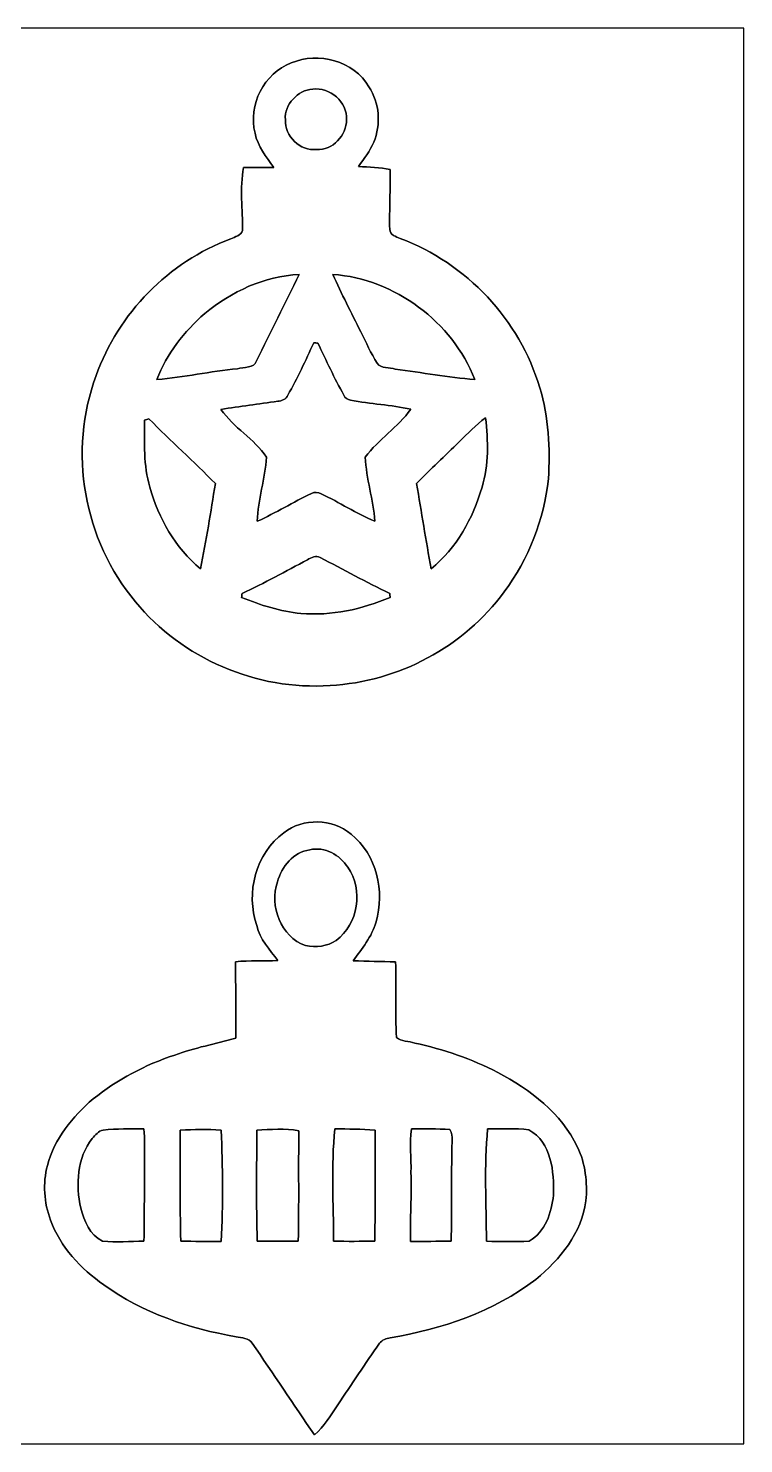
# Model space of a CAD drawing. Header units: centimetres. Extents: x -16.8 to 16.8, y -16.7 to 16.7.
# Drawn here: x -0.07 to 16.77, y -16.67 to 16.67 of the extents above; entities that cross this region are included whole.
import ezdxf

# ---------------------------------------------------------------- set-up
doc = ezdxf.new("R2010")
doc.units = ezdxf.units.CM
doc.header["$MEASUREMENT"] = 0
doc.layers.add('Layer 1', color=7, linetype='Continuous')

msp = doc.modelspace()

# ---------------------------------------------------------------- linework, layer by layer
at = {"layer": 'Layer 1', "color": 7}
for points, knots in [([(-16.77458, 16.66875), (-16.77458, 16.66875), (16.77458, 16.66875), (16.77458, 16.66875), (16.77458, 16.66875), (16.77458, 16.66875), (16.77458, -16.66875), (16.77458, -16.66875), (16.77458, -16.66875), (16.77458, -16.66875), (-16.77458, -16.66875), (-16.77458, -16.66875), (-16.77458, -16.66875), (-16.77458, -16.66875), (-16.77458, 16.66875), (-16.77458, 16.66875), (-16.77458, 16.66875), (-16.77458, 16.66875), (-16.77458, 16.66875), (-16.77458, 16.66875)], [0, 0, 0, 0, 0.16666667, 0.16666667, 0.16666667, 0.16666667, 0.33333333, 0.33333333, 0.33333333, 0.33333333, 0.5, 0.5, 0.5, 0.5, 0.66666667, 0.66666667, 0.66666667, 0.66666667, 1, 1, 1, 1]), ([(6.12352, 15.85419), (5.48499, 15.61112), (5.09658, 14.85971), (5.27191, 14.19754), (5.27191, 14.19754), (5.32906, 13.8878), (5.53791, 13.64297), (5.71324, 13.39321), (5.71324, 13.39321), (5.47476, 13.38862), (5.23522, 13.39144), (4.9971, 13.39109), (4.9971, 13.39109), (4.91172, 12.90179), (4.9784, 12.4012), (4.97664, 11.90837), (4.97664, 11.90837), (4.94418, 11.78772), (4.79707, 11.75667), (4.69688, 11.70869), (4.69688, 11.70869), (3.23568, 11.17036), (2.05211, 9.95257), (1.52964, 8.48854), (1.52964, 8.48854), (0.86642, 6.7183), (1.23225, 4.60375), (2.45674, 3.1623), (2.45674, 3.1623), (3.55141, 1.82351), (5.31178, 1.06398), (7.03721, 1.19098), (7.03721, 1.19098), (8.64023, 1.26965), (10.18999, 2.10079), (11.13614, 3.39796), (11.13614, 3.39796), (11.71469, 4.16842), (12.07206, 5.09905), (12.18071, 6.05472), (12.18071, 6.05472), (12.21705, 6.77474), (12.18918, 7.50852), (11.97434, 8.20208), (11.97434, 8.20208), (11.50373, 9.79734), (10.24855, 11.14143), (8.68715, 11.71716), (8.68715, 11.71716), (8.58908, 11.76196), (8.44303, 11.80077), (8.44091, 11.93236), (8.44091, 11.93236), (8.43245, 12.40331), (8.45714, 12.87462), (8.45397, 13.34594), (8.45397, 13.34594), (8.20773, 13.38827), (7.9569, 13.39497), (7.7089, 13.41649), (7.7089, 13.41649), (7.83414, 13.60135), (7.97419, 13.77844), (8.06626, 13.98376), (8.06626, 13.98376), (8.23666, 14.40356), (8.20491, 14.91086), (7.95232, 15.2908), (7.95232, 15.2908), (7.59707, 15.9064), (6.76346, 16.12124), (6.12352, 15.85419), (6.12352, 15.85419), (6.12352, 15.85419), (6.12352, 15.85419), (6.12352, 15.85419)], [0, 0, 0, 0, 0.05, 0.05, 0.05, 0.05, 0.1, 0.1, 0.1, 0.1, 0.15, 0.15, 0.15, 0.15, 0.2, 0.2, 0.2, 0.2, 0.25, 0.25, 0.25, 0.25, 0.3, 0.3, 0.3, 0.3, 0.35, 0.35, 0.35, 0.35, 0.4, 0.4, 0.4, 0.4, 0.45, 0.45, 0.45, 0.45, 0.5, 0.5, 0.5, 0.5, 0.55, 0.55, 0.55, 0.55, 0.6, 0.6, 0.6, 0.6, 0.65, 0.65, 0.65, 0.65, 0.7, 0.7, 0.7, 0.7, 0.75, 0.75, 0.75, 0.75, 0.8, 0.8, 0.8, 0.8, 0.85, 0.85, 0.85, 0.85, 0.9, 0.9, 0.9, 0.9, 1, 1, 1, 1]), ([(6.6294, 15.23788), (7.03262, 15.28762), (7.45031, 14.93238), (7.42209, 14.51645), (7.42209, 14.51645), (7.43197, 14.14956), (7.09577, 13.78726), (6.71936, 13.81407), (6.71936, 13.81407), (6.32989, 13.76997), (5.96759, 14.13122), (5.98417, 14.51681), (5.98417, 14.51681), (5.95806, 14.87805), (6.27556, 15.21178), (6.6294, 15.23788)], [0, 0, 0, 0, 0.2, 0.2, 0.2, 0.2, 0.4, 0.4, 0.4, 0.4, 0.6, 0.6, 0.6, 0.6, 1, 1, 1, 1]), ([(4.08799, 9.95221), (4.71346, 10.46515), (5.49416, 10.83804), (6.3119, 10.86873), (6.3119, 10.86873), (5.97888, 10.19069), (5.64374, 9.51301), (5.30542, 8.83708), (5.30542, 8.83708), (5.24722, 8.64835), (5.00239, 8.70126), (4.85669, 8.65187), (4.85669, 8.65187), (4.22275, 8.58238), (3.59622, 8.45502), (2.96157, 8.39329), (2.96157, 8.39329), (3.18206, 9.00465), (3.60574, 9.52571), (4.08799, 9.95221)], [0, 0, 0, 0, 0.16666667, 0.16666667, 0.16666667, 0.16666667, 0.33333333, 0.33333333, 0.33333333, 0.33333333, 0.5, 0.5, 0.5, 0.5, 0.66666667, 0.66666667, 0.66666667, 0.66666667, 1, 1, 1, 1]), ([(7.10247, 10.87332), (8.56121, 10.76219), (9.91306, 9.75924), (10.44575, 8.39717), (10.44575, 8.39717), (9.81816, 8.44691), (9.19727, 8.56015), (8.57321, 8.63988), (8.57321, 8.63988), (8.44021, 8.68927), (8.24018, 8.6487), (8.14599, 8.77782), (8.14599, 8.77782), (7.99712, 9.01488), (7.88811, 9.27347), (7.76005, 9.52182), (7.76005, 9.52182), (7.53674, 9.97021), (7.30391, 10.41471), (7.10247, 10.87332)], [0, 0, 0, 0, 0.16666667, 0.16666667, 0.16666667, 0.16666667, 0.33333333, 0.33333333, 0.33333333, 0.33333333, 0.5, 0.5, 0.5, 0.5, 0.66666667, 0.66666667, 0.66666667, 0.66666667, 1, 1, 1, 1]), ([(6.65092, 9.26077), (6.67526, 9.25936), (6.72359, 9.25654), (6.74758, 9.25512), (6.74758, 9.25512), (6.94972, 8.84555), (7.13493, 8.4261), (7.36212, 8.02922), (7.36212, 8.02922), (7.38787, 7.96255), (7.45031, 7.92092), (7.51875, 7.91069), (7.51875, 7.91069), (7.98865, 7.82179), (8.46878, 7.79674), (8.93727, 7.69867), (8.93727, 7.69867), (8.63671, 7.26934), (8.17174, 6.98853), (7.86589, 6.56731), (7.86589, 6.56731), (7.88741, 6.06002), (8.05744, 5.56648), (8.09096, 5.05813), (8.09096, 5.05813), (7.65669, 5.24475), (7.25629, 5.50122), (6.82907, 5.7023), (6.82907, 5.7023), (6.7564, 5.73864), (6.67103, 5.75769), (6.59659, 5.715), (6.59659, 5.715), (6.16691, 5.50545), (5.75839, 5.25427), (5.32236, 5.05742), (5.32236, 5.05742), (5.33435, 5.56824), (5.51251, 6.06213), (5.54108, 6.56731), (5.54108, 6.56731), (5.25039, 7.00123), (4.76426, 7.26264), (4.46899, 7.69373), (4.46899, 7.69373), (4.91349, 7.76182), (5.35905, 7.82249), (5.80496, 7.88317), (5.80496, 7.88317), (5.90021, 7.89552), (6.00463, 7.93009), (6.04344, 8.02922), (6.04344, 8.02922), (6.26992, 8.42716), (6.46007, 8.84484), (6.65092, 9.26077)], [0, 0, 0, 0, 0.06666667, 0.06666667, 0.06666667, 0.06666667, 0.13333333, 0.13333333, 0.13333333, 0.13333333, 0.2, 0.2, 0.2, 0.2, 0.26666667, 0.26666667, 0.26666667, 0.26666667, 0.33333333, 0.33333333, 0.33333333, 0.33333333, 0.4, 0.4, 0.4, 0.4, 0.46666667, 0.46666667, 0.46666667, 0.46666667, 0.53333333, 0.53333333, 0.53333333, 0.53333333, 0.6, 0.6, 0.6, 0.6, 0.66666667, 0.66666667, 0.66666667, 0.66666667, 0.73333333, 0.73333333, 0.73333333, 0.73333333, 0.8, 0.8, 0.8, 0.8, 0.86666667, 0.86666667, 0.86666667, 0.86666667, 1, 1, 1, 1]), ([(2.66947, 7.4422), (2.69522, 7.44926), (2.74638, 7.46301), (2.77213, 7.47007), (2.77213, 7.47007), (3.28577, 6.95396), (3.82376, 6.46289), (4.3367, 5.94642), (4.3367, 5.94642), (4.22734, 5.2765), (4.12362, 4.60481), (3.98709, 3.93947), (3.98709, 3.93947), (3.39231, 4.42877), (3.00002, 5.12763), (2.79153, 5.86211), (2.79153, 5.86211), (2.64724, 6.3754), (2.66065, 6.91444), (2.66947, 7.4422)], [0, 0, 0, 0, 0.16666667, 0.16666667, 0.16666667, 0.16666667, 0.33333333, 0.33333333, 0.33333333, 0.33333333, 0.5, 0.5, 0.5, 0.5, 0.66666667, 0.66666667, 0.66666667, 0.66666667, 1, 1, 1, 1]), ([(10.07463, 6.92926), (10.27571, 7.12329), (10.4708, 7.32578), (10.69693, 7.49124), (10.69693, 7.49124), (10.7636, 6.95007), (10.77313, 6.38845), (10.61402, 5.86211), (10.61402, 5.86211), (10.40236, 5.13009), (10.01466, 4.42419), (9.41634, 3.93982), (9.41634, 3.93982), (9.29428, 4.60834), (9.18845, 5.27967), (9.07486, 5.94924), (9.07486, 5.94924), (9.39588, 6.28862), (9.74654, 6.5973), (10.07463, 6.92926)], [0, 0, 0, 0, 0.16666667, 0.16666667, 0.16666667, 0.16666667, 0.33333333, 0.33333333, 0.33333333, 0.33333333, 0.5, 0.5, 0.5, 0.5, 0.66666667, 0.66666667, 0.66666667, 0.66666667, 1, 1, 1, 1]), ([(6.50557, 4.15255), (6.59659, 4.19735), (6.7056, 4.2612), (6.80544, 4.20123), (6.80544, 4.20123), (7.35365, 3.92606), (7.88635, 3.6195), (8.44197, 3.3588), (8.44197, 3.3588), (8.44409, 3.33481), (8.44867, 3.28683), (8.45079, 3.26319), (8.45079, 3.26319), (7.78863, 2.9845), (7.07178, 2.8261), (6.35071, 2.88643), (6.35071, 2.88643), (5.86811, 2.93582), (5.40209, 3.08081), (4.95406, 3.26249), (4.95406, 3.26249), (4.95688, 3.28577), (4.96182, 3.33304), (4.96429, 3.35633), (4.96429, 3.35633), (5.48852, 3.60116), (5.99511, 3.88126), (6.50557, 4.15255)], [0, 0, 0, 0, 0.125, 0.125, 0.125, 0.125, 0.25, 0.25, 0.25, 0.25, 0.375, 0.375, 0.375, 0.375, 0.5, 0.5, 0.5, 0.5, 0.625, 0.625, 0.625, 0.625, 0.75, 0.75, 0.75, 0.75, 1, 1, 1, 1]), ([(5.94642, -2.27859), (5.28496, -2.76578), (5.04684, -3.69605), (5.31142, -4.46158), (5.31142, -4.46158), (5.38374, -4.78472), (5.61516, -5.03308), (5.80954, -5.28884), (5.80954, -5.28884), (5.47793, -5.31671), (5.1435, -5.2765), (4.8133, -5.31883), (4.8133, -5.31883), (4.81506, -5.91926), (4.81577, -6.52004), (4.81683, -7.12082), (4.81683, -7.12082), (4.3374, -7.24888), (3.8481, -7.34413), (3.38102, -7.51417), (3.38102, -7.51417), (2.68676, -7.74488), (2.03059, -8.09307), (1.45768, -8.54851), (1.45768, -8.54851), (0.97578, -8.96655), (0.54434, -9.48655), (0.38453, -10.11661), (0.38453, -10.11661), (0.26846, -10.53853), (0.30374, -10.99291), (0.45579, -11.40107), (0.45579, -11.40107), (0.68298, -12.03607), (1.1684, -12.54584), (1.71168, -12.92789), (1.71168, -12.92789), (2.62749, -13.58935), (3.72251, -13.96012), (4.82741, -14.14815), (4.82741, -14.14815), (4.95371, -14.17884), (5.12586, -14.17532), (5.20453, -14.30196), (5.20453, -14.30196), (5.69771, -15.01775), (6.17643, -15.74341), (6.66997, -16.45955), (6.66997, -16.45955), (6.90492, -16.27082), (7.04532, -15.99424), (7.21713, -15.75329), (7.21713, -15.75329), (7.54768, -15.2714), (7.8613, -14.77786), (8.20279, -14.30373), (8.20279, -14.30373), (8.26029, -14.22294), (8.36119, -14.19401), (8.45326, -14.17355), (8.45326, -14.17355), (9.67493, -13.96965), (10.88954, -13.55972), (11.88085, -12.79842), (11.88085, -12.79842), (12.45482, -12.33382), (12.96035, -11.70093), (13.0623, -10.94916), (13.0623, -10.94916), (13.09546, -10.52089), (13.05278, -10.07216), (12.86087, -9.68269), (12.86087, -9.68269), (12.48833, -8.88294), (11.74538, -8.33155), (10.98691, -7.92409), (10.98691, -7.92409), (10.3699, -7.60977), (9.71197, -7.37376), (9.03323, -7.23512), (9.03323, -7.23512), (8.89353, -7.18397), (8.71679, -7.20337), (8.59931, -7.10106), (8.59931, -7.10106), (8.57144, -6.50734), (8.60072, -5.91256), (8.5792, -5.31883), (8.5792, -5.31883), (8.24547, -5.31001), (7.91175, -5.30507), (7.57872, -5.2959), (7.57872, -5.2959), (7.78369, -5.00697), (8.02393, -4.72863), (8.11989, -4.38009), (8.11989, -4.38009), (8.32838, -3.65831), (8.13647, -2.79047), (7.53004, -2.31316), (7.53004, -2.31316), (7.09366, -1.93887), (6.40009, -1.92793), (5.94642, -2.27859), (5.94642, -2.27859), (5.94642, -2.27859), (5.94642, -2.27859), (5.94642, -2.27859)], [0, 0, 0, 0, 0.03571429, 0.03571429, 0.03571429, 0.03571429, 0.07142857, 0.07142857, 0.07142857, 0.07142857, 0.10714286, 0.10714286, 0.10714286, 0.10714286, 0.14285714, 0.14285714, 0.14285714, 0.14285714, 0.17857143, 0.17857143, 0.17857143, 0.17857143, 0.21428571, 0.21428571, 0.21428571, 0.21428571, 0.25, 0.25, 0.25, 0.25, 0.28571429, 0.28571429, 0.28571429, 0.28571429, 0.32142857, 0.32142857, 0.32142857, 0.32142857, 0.35714286, 0.35714286, 0.35714286, 0.35714286, 0.39285714, 0.39285714, 0.39285714, 0.39285714, 0.42857143, 0.42857143, 0.42857143, 0.42857143, 0.46428571, 0.46428571, 0.46428571, 0.46428571, 0.5, 0.5, 0.5, 0.5, 0.53571429, 0.53571429, 0.53571429, 0.53571429, 0.57142857, 0.57142857, 0.57142857, 0.57142857, 0.60714286, 0.60714286, 0.60714286, 0.60714286, 0.64285714, 0.64285714, 0.64285714, 0.64285714, 0.67857143, 0.67857143, 0.67857143, 0.67857143, 0.71428571, 0.71428571, 0.71428571, 0.71428571, 0.75, 0.75, 0.75, 0.75, 0.78571429, 0.78571429, 0.78571429, 0.78571429, 0.82142857, 0.82142857, 0.82142857, 0.82142857, 0.85714286, 0.85714286, 0.85714286, 0.85714286, 0.89285714, 0.89285714, 0.89285714, 0.89285714, 0.92857143, 0.92857143, 0.92857143, 0.92857143, 1, 1, 1, 1]), ([(6.55955, -2.68041), (6.91586, -2.59856), (7.26793, -2.79682), (7.45525, -3.09316), (7.45525, -3.09316), (7.82461, -3.62056), (7.70149, -4.4323), (7.17867, -4.81436), (7.17867, -4.81436), (6.97054, -4.95618), (6.70172, -4.98863), (6.45901, -4.93818), (6.45901, -4.93818), (5.8741, -4.72757), (5.60458, -4.00332), (5.79755, -3.43535), (5.79755, -3.43535), (5.89739, -3.0794), (6.1782, -2.73085), (6.55955, -2.68041)], [0, 0, 0, 0, 0.16666667, 0.16666667, 0.16666667, 0.16666667, 0.33333333, 0.33333333, 0.33333333, 0.33333333, 0.5, 0.5, 0.5, 0.5, 0.66666667, 0.66666667, 0.66666667, 0.66666667, 1, 1, 1, 1]), ([(1.69792, -9.28405), (2.01295, -9.2456), (2.33151, -9.25865), (2.64866, -9.25513), (2.64866, -9.25513), (2.68499, -9.49043), (2.66241, -9.72855), (2.66771, -9.96562), (2.66771, -9.96562), (2.66065, -10.60909), (2.66982, -11.25255), (2.65606, -11.89602), (2.65606, -11.89602), (2.33186, -11.90025), (2.00448, -11.93059), (1.68204, -11.89496), (1.68204, -11.89496), (1.37548, -11.75949), (1.25307, -11.41589), (1.16558, -11.1192), (1.16558, -11.1192), (1.05339, -10.57099), (1.0728, -9.93704), (1.43898, -9.48161), (1.43898, -9.48161), (1.50848, -9.39906), (1.58397, -9.3024), (1.69792, -9.28405)], [0, 0, 0, 0, 0.125, 0.125, 0.125, 0.125, 0.25, 0.25, 0.25, 0.25, 0.375, 0.375, 0.375, 0.375, 0.5, 0.5, 0.5, 0.5, 0.625, 0.625, 0.625, 0.625, 0.75, 0.75, 0.75, 0.75, 1, 1, 1, 1]), ([(3.51084, -9.28511), (3.83011, -9.26888), (4.15184, -9.25407), (4.47111, -9.28229), (4.47111, -9.28229), (4.51414, -10.15471), (4.52014, -11.03277), (4.47146, -11.90519), (4.47146, -11.90519), (4.15431, -11.90625), (3.83787, -11.90484), (3.52143, -11.89708), (3.52143, -11.89708), (3.49956, -11.02642), (3.51261, -10.15541), (3.51084, -9.28511)], [0, 0, 0, 0, 0.2, 0.2, 0.2, 0.2, 0.4, 0.4, 0.4, 0.4, 0.6, 0.6, 0.6, 0.6, 1, 1, 1, 1]), ([(5.31001, -9.28546), (5.6388, -9.27029), (5.97641, -9.22902), (6.30167, -9.3024), (6.30167, -9.3024), (6.29073, -10.1667), (6.30661, -11.03136), (6.28897, -11.89602), (6.28897, -11.89602), (5.96582, -11.90378), (5.64303, -11.90449), (5.32059, -11.89814), (5.32059, -11.89814), (5.29872, -11.02748), (5.31178, -10.15612), (5.31001, -9.28546)], [0, 0, 0, 0, 0.2, 0.2, 0.2, 0.2, 0.4, 0.4, 0.4, 0.4, 0.6, 0.6, 0.6, 0.6, 1, 1, 1, 1]), ([(7.14904, -9.25301), (7.46407, -9.25901), (7.78087, -9.25195), (8.09484, -9.28299), (8.09484, -9.28299), (8.09449, -10.154), (8.10472, -11.02501), (8.08849, -11.89602), (8.08849, -11.89602), (7.76534, -11.90378), (7.4422, -11.90484), (7.11976, -11.89814), (7.11976, -11.89814), (7.12011, -11.0169), (7.06049, -10.13107), (7.14904, -9.25301)], [0, 0, 0, 0, 0.2, 0.2, 0.2, 0.2, 0.4, 0.4, 0.4, 0.4, 0.6, 0.6, 0.6, 0.6, 1, 1, 1, 1]), ([(8.95315, -9.25513), (9.25442, -9.25583), (9.55604, -9.24983), (9.85767, -9.26712), (9.85767, -9.26712), (9.95221, -9.42446), (9.89083, -9.61672), (9.90565, -9.78888), (9.90565, -9.78888), (9.88624, -10.49055), (9.90424, -11.19258), (9.88801, -11.89461), (9.88801, -11.89461), (9.56839, -11.90378), (9.24877, -11.9066), (8.92951, -11.9066), (8.92951, -11.9066), (8.91928, -11.36579), (8.95844, -10.82428), (8.94221, -10.28347), (8.94221, -10.28347), (8.95421, -9.94057), (8.90305, -9.59556), (8.95315, -9.25513)], [0, 0, 0, 0, 0.14285714, 0.14285714, 0.14285714, 0.14285714, 0.28571429, 0.28571429, 0.28571429, 0.28571429, 0.42857143, 0.42857143, 0.42857143, 0.42857143, 0.57142857, 0.57142857, 0.57142857, 0.57142857, 0.71428571, 0.71428571, 0.71428571, 0.71428571, 1, 1, 1, 1]), ([(10.74702, -9.25407), (11.07017, -9.26147), (11.39719, -9.23466), (11.71857, -9.27629), (11.71857, -9.27629), (12.25409, -9.57086), (12.31336, -10.26971), (12.29536, -10.81334), (12.29536, -10.81334), (12.25479, -11.21904), (12.10733, -11.69106), (11.72351, -11.89496), (11.72351, -11.89496), (11.38837, -11.91966), (11.05253, -11.90943), (10.71809, -11.89884), (10.71809, -11.89884), (10.71809, -11.01796), (10.65953, -10.13213), (10.74702, -9.25407)], [0, 0, 0, 0, 0.16666667, 0.16666667, 0.16666667, 0.16666667, 0.33333333, 0.33333333, 0.33333333, 0.33333333, 0.5, 0.5, 0.5, 0.5, 0.66666667, 0.66666667, 0.66666667, 0.66666667, 1, 1, 1, 1])]:
    msp.add_open_spline(points, degree=3, knots=knots, dxfattribs=at)
at = {"layer": 'Layer 1', "color": 251}
for points, knots in [([(6.12352, 15.85419), (6.76346, 16.12124), (7.59707, 15.9064), (7.95232, 15.2908), (7.95232, 15.2908), (8.20491, 14.91086), (8.23666, 14.40356), (8.06626, 13.98376), (8.06626, 13.98376), (7.97419, 13.77844), (7.83414, 13.60135), (7.7089, 13.41649), (7.7089, 13.41649), (7.9569, 13.39497), (8.20773, 13.38827), (8.45397, 13.34594), (8.45397, 13.34594), (8.45714, 12.87462), (8.43245, 12.40331), (8.44091, 11.93236), (8.44091, 11.93236), (8.44303, 11.80077), (8.58908, 11.76196), (8.68715, 11.71716), (8.68715, 11.71716), (10.24855, 11.14143), (11.50373, 9.79734), (11.97434, 8.20208), (11.97434, 8.20208), (12.18918, 7.50852), (12.21705, 6.77474), (12.18071, 6.05472), (12.18071, 6.05472), (12.07206, 5.09905), (11.71469, 4.16842), (11.13614, 3.39796), (11.13614, 3.39796), (10.18999, 2.10079), (8.64023, 1.26965), (7.03721, 1.19098), (7.03721, 1.19098), (5.31178, 1.06398), (3.55141, 1.82351), (2.45674, 3.1623), (2.45674, 3.1623), (1.23225, 4.60375), (0.86642, 6.7183), (1.52964, 8.48854), (1.52964, 8.48854), (2.05211, 9.95257), (3.23568, 11.17036), (4.69688, 11.70869), (4.69688, 11.70869), (4.79707, 11.75667), (4.94418, 11.78772), (4.97664, 11.90837), (4.97664, 11.90837), (4.9784, 12.4012), (4.91172, 12.90179), (4.9971, 13.39109), (4.9971, 13.39109), (5.23522, 13.39144), (5.47476, 13.38862), (5.71324, 13.39321), (5.71324, 13.39321), (5.53791, 13.64297), (5.32906, 13.8878), (5.27191, 14.19754), (5.27191, 14.19754), (5.09658, 14.85971), (5.48499, 15.61112), (6.12352, 15.85419), (6.12352, 15.85419), (6.12352, 15.85419), (6.12352, 15.85419), (6.12352, 15.85419)], [0, 0, 0, 0, 0.05, 0.05, 0.05, 0.05, 0.1, 0.1, 0.1, 0.1, 0.15, 0.15, 0.15, 0.15, 0.2, 0.2, 0.2, 0.2, 0.25, 0.25, 0.25, 0.25, 0.3, 0.3, 0.3, 0.3, 0.35, 0.35, 0.35, 0.35, 0.4, 0.4, 0.4, 0.4, 0.45, 0.45, 0.45, 0.45, 0.5, 0.5, 0.5, 0.5, 0.55, 0.55, 0.55, 0.55, 0.6, 0.6, 0.6, 0.6, 0.65, 0.65, 0.65, 0.65, 0.7, 0.7, 0.7, 0.7, 0.75, 0.75, 0.75, 0.75, 0.8, 0.8, 0.8, 0.8, 0.85, 0.85, 0.85, 0.85, 0.9, 0.9, 0.9, 0.9, 1, 1, 1, 1]), ([(6.6294, 15.23788), (6.27556, 15.21178), (5.95806, 14.87805), (5.98417, 14.51681), (5.98417, 14.51681), (5.96759, 14.13122), (6.32989, 13.76997), (6.71936, 13.81407), (6.71936, 13.81407), (7.09577, 13.78726), (7.43197, 14.14956), (7.42209, 14.51645), (7.42209, 14.51645), (7.45031, 14.93238), (7.03262, 15.28762), (6.6294, 15.23788), (6.6294, 15.23788), (6.6294, 15.23788), (6.6294, 15.23788), (6.6294, 15.23788)], [0, 0, 0, 0, 0.16666667, 0.16666667, 0.16666667, 0.16666667, 0.33333333, 0.33333333, 0.33333333, 0.33333333, 0.5, 0.5, 0.5, 0.5, 0.66666667, 0.66666667, 0.66666667, 0.66666667, 1, 1, 1, 1]), ([(4.08799, 9.95221), (3.60574, 9.52571), (3.18206, 9.00465), (2.96157, 8.39329), (2.96157, 8.39329), (3.59622, 8.45502), (4.22275, 8.58238), (4.85669, 8.65187), (4.85669, 8.65187), (5.00239, 8.70126), (5.24722, 8.64835), (5.30542, 8.83708), (5.30542, 8.83708), (5.64374, 9.51301), (5.97888, 10.19069), (6.3119, 10.86873), (6.3119, 10.86873), (5.49416, 10.83804), (4.71346, 10.46515), (4.08799, 9.95221), (4.08799, 9.95221), (4.08799, 9.95221), (4.08799, 9.95221), (4.08799, 9.95221)], [0, 0, 0, 0, 0.14285714, 0.14285714, 0.14285714, 0.14285714, 0.28571429, 0.28571429, 0.28571429, 0.28571429, 0.42857143, 0.42857143, 0.42857143, 0.42857143, 0.57142857, 0.57142857, 0.57142857, 0.57142857, 0.71428571, 0.71428571, 0.71428571, 0.71428571, 1, 1, 1, 1]), ([(7.10247, 10.87332), (7.30391, 10.41471), (7.53674, 9.97021), (7.76005, 9.52182), (7.76005, 9.52182), (7.88811, 9.27347), (7.99712, 9.01488), (8.14599, 8.77782), (8.14599, 8.77782), (8.24018, 8.6487), (8.44021, 8.68927), (8.57321, 8.63988), (8.57321, 8.63988), (9.19727, 8.56015), (9.81816, 8.44691), (10.44575, 8.39717), (10.44575, 8.39717), (9.91306, 9.75924), (8.56121, 10.76219), (7.10247, 10.87332), (7.10247, 10.87332), (7.10247, 10.87332), (7.10247, 10.87332), (7.10247, 10.87332)], [0, 0, 0, 0, 0.14285714, 0.14285714, 0.14285714, 0.14285714, 0.28571429, 0.28571429, 0.28571429, 0.28571429, 0.42857143, 0.42857143, 0.42857143, 0.42857143, 0.57142857, 0.57142857, 0.57142857, 0.57142857, 0.71428571, 0.71428571, 0.71428571, 0.71428571, 1, 1, 1, 1]), ([(6.65092, 9.26077), (6.46007, 8.84484), (6.26992, 8.42716), (6.04344, 8.02922), (6.04344, 8.02922), (6.00463, 7.93009), (5.90021, 7.89552), (5.80496, 7.88317), (5.80496, 7.88317), (5.35905, 7.82249), (4.91349, 7.76182), (4.46899, 7.69373), (4.46899, 7.69373), (4.76426, 7.26264), (5.25039, 7.00123), (5.54108, 6.56731), (5.54108, 6.56731), (5.51251, 6.06213), (5.33435, 5.56824), (5.32236, 5.05742), (5.32236, 5.05742), (5.75839, 5.25427), (6.16691, 5.50545), (6.59659, 5.715), (6.59659, 5.715), (6.67103, 5.75769), (6.7564, 5.73864), (6.82907, 5.7023), (6.82907, 5.7023), (7.25629, 5.50122), (7.65669, 5.24475), (8.09096, 5.05813), (8.09096, 5.05813), (8.05744, 5.56648), (7.88741, 6.06002), (7.86589, 6.56731), (7.86589, 6.56731), (8.17174, 6.98853), (8.63671, 7.26934), (8.93727, 7.69867), (8.93727, 7.69867), (8.46878, 7.79674), (7.98865, 7.82179), (7.51875, 7.91069), (7.51875, 7.91069), (7.45031, 7.92092), (7.38787, 7.96255), (7.36212, 8.02922), (7.36212, 8.02922), (7.13493, 8.4261), (6.94972, 8.84555), (6.74758, 9.25512), (6.74758, 9.25512), (6.72359, 9.25654), (6.67526, 9.25936), (6.65092, 9.26077), (6.65092, 9.26077), (6.65092, 9.26077), (6.65092, 9.26077), (6.65092, 9.26077)], [0, 0, 0, 0, 0.0625, 0.0625, 0.0625, 0.0625, 0.125, 0.125, 0.125, 0.125, 0.1875, 0.1875, 0.1875, 0.1875, 0.25, 0.25, 0.25, 0.25, 0.3125, 0.3125, 0.3125, 0.3125, 0.375, 0.375, 0.375, 0.375, 0.4375, 0.4375, 0.4375, 0.4375, 0.5, 0.5, 0.5, 0.5, 0.5625, 0.5625, 0.5625, 0.5625, 0.625, 0.625, 0.625, 0.625, 0.6875, 0.6875, 0.6875, 0.6875, 0.75, 0.75, 0.75, 0.75, 0.8125, 0.8125, 0.8125, 0.8125, 0.875, 0.875, 0.875, 0.875, 1, 1, 1, 1]), ([(2.66947, 7.4422), (2.66065, 6.91444), (2.64724, 6.3754), (2.79153, 5.86211), (2.79153, 5.86211), (3.00002, 5.12763), (3.39231, 4.42877), (3.98709, 3.93947), (3.98709, 3.93947), (4.12362, 4.60481), (4.22734, 5.2765), (4.3367, 5.94642), (4.3367, 5.94642), (3.82376, 6.46289), (3.28577, 6.95396), (2.77213, 7.47007), (2.77213, 7.47007), (2.74638, 7.46301), (2.69522, 7.44926), (2.66947, 7.4422), (2.66947, 7.4422), (2.66947, 7.4422), (2.66947, 7.4422), (2.66947, 7.4422)], [0, 0, 0, 0, 0.14285714, 0.14285714, 0.14285714, 0.14285714, 0.28571429, 0.28571429, 0.28571429, 0.28571429, 0.42857143, 0.42857143, 0.42857143, 0.42857143, 0.57142857, 0.57142857, 0.57142857, 0.57142857, 0.71428571, 0.71428571, 0.71428571, 0.71428571, 1, 1, 1, 1]), ([(10.07463, 6.92926), (9.74654, 6.5973), (9.39588, 6.28862), (9.07486, 5.94924), (9.07486, 5.94924), (9.18845, 5.27967), (9.29428, 4.60834), (9.41634, 3.93982), (9.41634, 3.93982), (10.01466, 4.42419), (10.40236, 5.13009), (10.61402, 5.86211), (10.61402, 5.86211), (10.77313, 6.38845), (10.7636, 6.95007), (10.69693, 7.49124), (10.69693, 7.49124), (10.4708, 7.32578), (10.27571, 7.12329), (10.07463, 6.92926), (10.07463, 6.92926), (10.07463, 6.92926), (10.07463, 6.92926), (10.07463, 6.92926)], [0, 0, 0, 0, 0.14285714, 0.14285714, 0.14285714, 0.14285714, 0.28571429, 0.28571429, 0.28571429, 0.28571429, 0.42857143, 0.42857143, 0.42857143, 0.42857143, 0.57142857, 0.57142857, 0.57142857, 0.57142857, 0.71428571, 0.71428571, 0.71428571, 0.71428571, 1, 1, 1, 1]), ([(6.50557, 4.15255), (5.99511, 3.88126), (5.48852, 3.60116), (4.96429, 3.35633), (4.96429, 3.35633), (4.96182, 3.33304), (4.95688, 3.28577), (4.95406, 3.26249), (4.95406, 3.26249), (5.40209, 3.08081), (5.86811, 2.93582), (6.35071, 2.88643), (6.35071, 2.88643), (7.07178, 2.8261), (7.78863, 2.9845), (8.45079, 3.26319), (8.45079, 3.26319), (8.44867, 3.28683), (8.44409, 3.33481), (8.44197, 3.3588), (8.44197, 3.3588), (7.88635, 3.6195), (7.35365, 3.92606), (6.80544, 4.20123), (6.80544, 4.20123), (6.7056, 4.2612), (6.59659, 4.19735), (6.50557, 4.15255)], [0, 0, 0, 0, 0.125, 0.125, 0.125, 0.125, 0.25, 0.25, 0.25, 0.25, 0.375, 0.375, 0.375, 0.375, 0.5, 0.5, 0.5, 0.5, 0.625, 0.625, 0.625, 0.625, 0.75, 0.75, 0.75, 0.75, 1, 1, 1, 1]), ([(5.94642, -2.27859), (6.40009, -1.92793), (7.09366, -1.93887), (7.53004, -2.31316), (7.53004, -2.31316), (8.13647, -2.79047), (8.32838, -3.65831), (8.11989, -4.38009), (8.11989, -4.38009), (8.02393, -4.72863), (7.78369, -5.00697), (7.57872, -5.2959), (7.57872, -5.2959), (7.91175, -5.30507), (8.24547, -5.31001), (8.5792, -5.31883), (8.5792, -5.31883), (8.60072, -5.91256), (8.57144, -6.50734), (8.59931, -7.10106), (8.59931, -7.10106), (8.71679, -7.20337), (8.89353, -7.18397), (9.03323, -7.23512), (9.03323, -7.23512), (9.71197, -7.37376), (10.3699, -7.60977), (10.98691, -7.92409), (10.98691, -7.92409), (11.74538, -8.33155), (12.48833, -8.88294), (12.86087, -9.68269), (12.86087, -9.68269), (13.05278, -10.07216), (13.09546, -10.52089), (13.0623, -10.94916), (13.0623, -10.94916), (12.96035, -11.70093), (12.45482, -12.33382), (11.88085, -12.79842), (11.88085, -12.79842), (10.88954, -13.55972), (9.67493, -13.96965), (8.45326, -14.17355), (8.45326, -14.17355), (8.36119, -14.19401), (8.26029, -14.22294), (8.20279, -14.30373), (8.20279, -14.30373), (7.8613, -14.77786), (7.54768, -15.2714), (7.21713, -15.75329), (7.21713, -15.75329), (7.04532, -15.99424), (6.90492, -16.27082), (6.66997, -16.45955), (6.66997, -16.45955), (6.17643, -15.74341), (5.69771, -15.01775), (5.20453, -14.30196), (5.20453, -14.30196), (5.12586, -14.17532), (4.95371, -14.17884), (4.82741, -14.14815), (4.82741, -14.14815), (3.72251, -13.96012), (2.62749, -13.58935), (1.71168, -12.92789), (1.71168, -12.92789), (1.1684, -12.54584), (0.68298, -12.03607), (0.45579, -11.40107), (0.45579, -11.40107), (0.30374, -10.99291), (0.26846, -10.53853), (0.38453, -10.11661), (0.38453, -10.11661), (0.54434, -9.48655), (0.97578, -8.96655), (1.45768, -8.54851), (1.45768, -8.54851), (2.03059, -8.09307), (2.68676, -7.74488), (3.38102, -7.51417), (3.38102, -7.51417), (3.8481, -7.34413), (4.3374, -7.24888), (4.81683, -7.12082), (4.81683, -7.12082), (4.81577, -6.52004), (4.81506, -5.91926), (4.8133, -5.31883), (4.8133, -5.31883), (5.1435, -5.2765), (5.47793, -5.31671), (5.80954, -5.28884), (5.80954, -5.28884), (5.61516, -5.03308), (5.38374, -4.78472), (5.31142, -4.46158), (5.31142, -4.46158), (5.04684, -3.69605), (5.28496, -2.76578), (5.94642, -2.27859), (5.94642, -2.27859), (5.94642, -2.27859), (5.94642, -2.27859), (5.94642, -2.27859)], [0, 0, 0, 0, 0.03571429, 0.03571429, 0.03571429, 0.03571429, 0.07142857, 0.07142857, 0.07142857, 0.07142857, 0.10714286, 0.10714286, 0.10714286, 0.10714286, 0.14285714, 0.14285714, 0.14285714, 0.14285714, 0.17857143, 0.17857143, 0.17857143, 0.17857143, 0.21428571, 0.21428571, 0.21428571, 0.21428571, 0.25, 0.25, 0.25, 0.25, 0.28571429, 0.28571429, 0.28571429, 0.28571429, 0.32142857, 0.32142857, 0.32142857, 0.32142857, 0.35714286, 0.35714286, 0.35714286, 0.35714286, 0.39285714, 0.39285714, 0.39285714, 0.39285714, 0.42857143, 0.42857143, 0.42857143, 0.42857143, 0.46428571, 0.46428571, 0.46428571, 0.46428571, 0.5, 0.5, 0.5, 0.5, 0.53571429, 0.53571429, 0.53571429, 0.53571429, 0.57142857, 0.57142857, 0.57142857, 0.57142857, 0.60714286, 0.60714286, 0.60714286, 0.60714286, 0.64285714, 0.64285714, 0.64285714, 0.64285714, 0.67857143, 0.67857143, 0.67857143, 0.67857143, 0.71428571, 0.71428571, 0.71428571, 0.71428571, 0.75, 0.75, 0.75, 0.75, 0.78571429, 0.78571429, 0.78571429, 0.78571429, 0.82142857, 0.82142857, 0.82142857, 0.82142857, 0.85714286, 0.85714286, 0.85714286, 0.85714286, 0.89285714, 0.89285714, 0.89285714, 0.89285714, 0.92857143, 0.92857143, 0.92857143, 0.92857143, 1, 1, 1, 1]), ([(6.55955, -2.68041), (6.1782, -2.73085), (5.89739, -3.0794), (5.79755, -3.43535), (5.79755, -3.43535), (5.60458, -4.00332), (5.8741, -4.72757), (6.45901, -4.93818), (6.45901, -4.93818), (6.70172, -4.98863), (6.97054, -4.95618), (7.17867, -4.81436), (7.17867, -4.81436), (7.70149, -4.4323), (7.82461, -3.62056), (7.45525, -3.09316), (7.45525, -3.09316), (7.26793, -2.79682), (6.91586, -2.59856), (6.55955, -2.68041), (6.55955, -2.68041), (6.55955, -2.68041), (6.55955, -2.68041), (6.55955, -2.68041)], [0, 0, 0, 0, 0.14285714, 0.14285714, 0.14285714, 0.14285714, 0.28571429, 0.28571429, 0.28571429, 0.28571429, 0.42857143, 0.42857143, 0.42857143, 0.42857143, 0.57142857, 0.57142857, 0.57142857, 0.57142857, 0.71428571, 0.71428571, 0.71428571, 0.71428571, 1, 1, 1, 1]), ([(1.69792, -9.28405), (1.58397, -9.3024), (1.50848, -9.39906), (1.43898, -9.48161), (1.43898, -9.48161), (1.0728, -9.93704), (1.05339, -10.57099), (1.16558, -11.1192), (1.16558, -11.1192), (1.25307, -11.41589), (1.37548, -11.75949), (1.68204, -11.89496), (1.68204, -11.89496), (2.00448, -11.93059), (2.33186, -11.90025), (2.65606, -11.89602), (2.65606, -11.89602), (2.66982, -11.25255), (2.66065, -10.60909), (2.66771, -9.96562), (2.66771, -9.96562), (2.66241, -9.72855), (2.68499, -9.49043), (2.64866, -9.25513), (2.64866, -9.25513), (2.33151, -9.25865), (2.01295, -9.2456), (1.69792, -9.28405), (1.69792, -9.28405), (1.69792, -9.28405), (1.69792, -9.28405), (1.69792, -9.28405)], [0, 0, 0, 0, 0.11111111, 0.11111111, 0.11111111, 0.11111111, 0.22222222, 0.22222222, 0.22222222, 0.22222222, 0.33333333, 0.33333333, 0.33333333, 0.33333333, 0.44444444, 0.44444444, 0.44444444, 0.44444444, 0.55555556, 0.55555556, 0.55555556, 0.55555556, 0.66666667, 0.66666667, 0.66666667, 0.66666667, 0.77777778, 0.77777778, 0.77777778, 0.77777778, 1, 1, 1, 1]), ([(3.51084, -9.28511), (3.51261, -10.15541), (3.49956, -11.02642), (3.52143, -11.89708), (3.52143, -11.89708), (3.83787, -11.90484), (4.15431, -11.90625), (4.47146, -11.90519), (4.47146, -11.90519), (4.52014, -11.03277), (4.51414, -10.15471), (4.47111, -9.28229), (4.47111, -9.28229), (4.15184, -9.25407), (3.83011, -9.26888), (3.51084, -9.28511), (3.51084, -9.28511), (3.51084, -9.28511), (3.51084, -9.28511), (3.51084, -9.28511)], [0, 0, 0, 0, 0.16666667, 0.16666667, 0.16666667, 0.16666667, 0.33333333, 0.33333333, 0.33333333, 0.33333333, 0.5, 0.5, 0.5, 0.5, 0.66666667, 0.66666667, 0.66666667, 0.66666667, 1, 1, 1, 1]), ([(5.31001, -9.28546), (5.31178, -10.15612), (5.29872, -11.02748), (5.32059, -11.89814), (5.32059, -11.89814), (5.64303, -11.90449), (5.96582, -11.90378), (6.28897, -11.89602), (6.28897, -11.89602), (6.30661, -11.03136), (6.29073, -10.1667), (6.30167, -9.3024), (6.30167, -9.3024), (5.97641, -9.22902), (5.6388, -9.27029), (5.31001, -9.28546), (5.31001, -9.28546), (5.31001, -9.28546), (5.31001, -9.28546), (5.31001, -9.28546)], [0, 0, 0, 0, 0.16666667, 0.16666667, 0.16666667, 0.16666667, 0.33333333, 0.33333333, 0.33333333, 0.33333333, 0.5, 0.5, 0.5, 0.5, 0.66666667, 0.66666667, 0.66666667, 0.66666667, 1, 1, 1, 1]), ([(7.14904, -9.25301), (7.06049, -10.13107), (7.12011, -11.0169), (7.11976, -11.89814), (7.11976, -11.89814), (7.4422, -11.90484), (7.76534, -11.90378), (8.08849, -11.89602), (8.08849, -11.89602), (8.10472, -11.02501), (8.09449, -10.154), (8.09484, -9.28299), (8.09484, -9.28299), (7.78087, -9.25195), (7.46407, -9.25901), (7.14904, -9.25301), (7.14904, -9.25301), (7.14904, -9.25301), (7.14904, -9.25301), (7.14904, -9.25301)], [0, 0, 0, 0, 0.16666667, 0.16666667, 0.16666667, 0.16666667, 0.33333333, 0.33333333, 0.33333333, 0.33333333, 0.5, 0.5, 0.5, 0.5, 0.66666667, 0.66666667, 0.66666667, 0.66666667, 1, 1, 1, 1]), ([(8.95315, -9.25513), (8.90305, -9.59556), (8.95421, -9.94057), (8.94221, -10.28347), (8.94221, -10.28347), (8.95844, -10.82428), (8.91928, -11.36579), (8.92951, -11.9066), (8.92951, -11.9066), (9.24877, -11.9066), (9.56839, -11.90378), (9.88801, -11.89461), (9.88801, -11.89461), (9.90424, -11.19258), (9.88624, -10.49055), (9.90565, -9.78888), (9.90565, -9.78888), (9.89083, -9.61672), (9.95221, -9.42446), (9.85767, -9.26712), (9.85767, -9.26712), (9.55604, -9.24983), (9.25442, -9.25583), (8.95315, -9.25513), (8.95315, -9.25513), (8.95315, -9.25513), (8.95315, -9.25513), (8.95315, -9.25513)], [0, 0, 0, 0, 0.125, 0.125, 0.125, 0.125, 0.25, 0.25, 0.25, 0.25, 0.375, 0.375, 0.375, 0.375, 0.5, 0.5, 0.5, 0.5, 0.625, 0.625, 0.625, 0.625, 0.75, 0.75, 0.75, 0.75, 1, 1, 1, 1]), ([(10.74702, -9.25407), (10.65953, -10.13213), (10.71809, -11.01796), (10.71809, -11.89884), (10.71809, -11.89884), (11.05253, -11.90943), (11.38837, -11.91966), (11.72351, -11.89496), (11.72351, -11.89496), (12.10733, -11.69106), (12.25479, -11.21904), (12.29536, -10.81334), (12.29536, -10.81334), (12.31336, -10.26971), (12.25409, -9.57086), (11.71857, -9.27629), (11.71857, -9.27629), (11.39719, -9.23466), (11.07017, -9.26147), (10.74702, -9.25407)], [0, 0, 0, 0, 0.16666667, 0.16666667, 0.16666667, 0.16666667, 0.33333333, 0.33333333, 0.33333333, 0.33333333, 0.5, 0.5, 0.5, 0.5, 0.66666667, 0.66666667, 0.66666667, 0.66666667, 1, 1, 1, 1])]:
    msp.add_open_spline(points, degree=3, knots=knots, dxfattribs=at)

doc.saveas('drawing.dxf')
